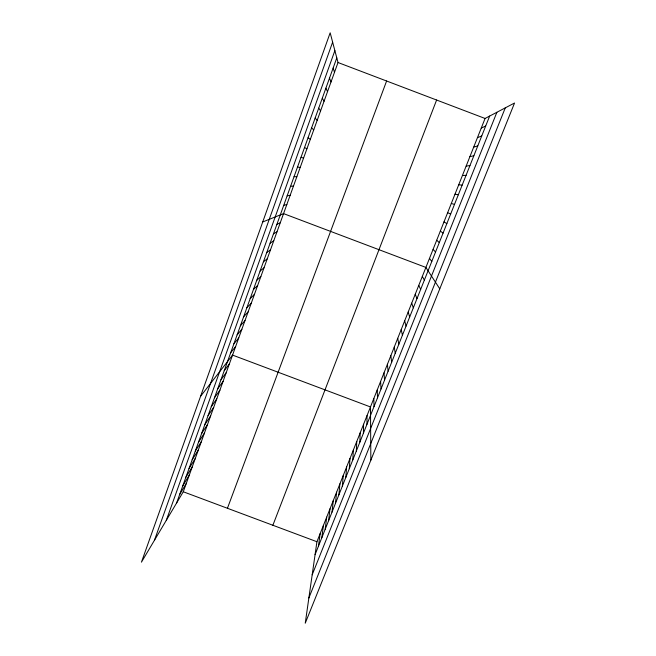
<?xml version="1.0" encoding="UTF-8"?>
<svg xmlns="http://www.w3.org/2000/svg" width="656" height="656" viewBox="0 0 656 656"><rect width="100%" height="100%" fill="white"/><g stroke="black" fill="none" stroke-linecap="round" stroke-linejoin="round"><path stroke-width="0.98" d="M366.958 424.325L367.024 415.625M363.391 433.272L363.588 424.276M359.849 442.185L360.169 432.886M356.315 451.049L356.766 441.463M352.805 459.889L353.371 450M349.304 468.679L349.992 458.511M345.81 477.445L346.622 466.982M342.342 486.17L343.268 475.42M338.881 494.854L339.931 483.825M335.437 503.505L336.61 492.197M332.01 512.123L333.297 500.536M328.599 520.7L329.993 508.843M325.196 529.244L326.713 517.117M321.809 537.756L323.433 525.358M318.431 546.227L320.177 533.558M316.93 541.733L305.245 623.2L514.55 103.008L485.071 118.465L316.93 541.733L183.278 491.77L141.45 562.151L330.165 32.8L338.02 62.525L183.278 491.77M154.406 540.355L332.633 42.156M166.296 520.347L334.872 50.627M176.636 502.939L336.79 57.9M227.435 508.277L386.605 81.008M272.88 525.267L436.609 100.032M315.077 554.664L489.655 116.063M312.182 574.82L496.879 112.274M308.861 597.977L505.276 107.871M179.719 494.378L186.263 483.48M182.811 485.776L189.264 475.157M185.919 477.15L192.274 466.801M189.043 468.474L195.299 458.421M192.175 459.774L198.333 450M195.316 451.033L201.384 441.545M198.473 442.259L204.442 433.05M201.646 433.444L207.517 424.53M204.836 424.596L210.601 415.97M208.034 415.707L213.7 407.384M211.24 406.777L216.808 398.758M214.471 397.815L219.932 390.09M217.71 388.819L223.065 381.398M220.957 379.783L226.213 372.665M224.229 370.706L229.37 363.9M200.58 396.281L232.544 355.093L370.476 406.95L370.845 460.168M230.699 352.707L235.635 346.516M233.913 343.785L238.743 337.897M237.136 334.831L241.859 329.255M240.375 325.835L244.991 320.571M243.622 316.799L248.132 311.854M246.886 307.73L251.289 303.105M250.166 298.628L254.454 294.314M253.454 289.476L257.636 285.491M256.758 280.292L260.834 276.635M260.079 271.076L264.04 267.738M263.409 261.81L267.254 258.808M266.762 252.511L270.493 249.838M270.116 243.171L273.732 240.842M273.495 233.79L276.996 231.798M276.881 224.377L280.268 222.72M481.258 128.068L485.686 126.05M262.728 221.958L283.548 213.61L425.9 267.427L439.774 288.853M477.453 137.637L481.725 135.997M473.673 147.157L477.781 145.894M283.704 205.418L286.852 204.459M469.901 156.645L473.862 155.751M287.139 195.873L290.165 195.267M466.154 166.091L469.95 165.566M290.592 186.296L293.486 186.042M462.414 175.496L466.063 175.341M294.052 176.669L296.832 176.776M458.692 184.861L462.185 185.074M454.993 194.184L458.331 194.758M297.529 167.009L300.186 167.469M451.303 203.475L454.493 204.41M301.022 157.301L303.556 158.129M338.02 62.525L485.071 118.465M447.63 212.724L450.672 214.012M304.532 147.559L306.934 148.748M443.964 221.933L446.859 223.573M308.049 137.768L310.329 139.326M440.324 231.109L443.071 233.101M311.592 127.936L313.74 129.863M436.691 240.244L439.299 242.581M433.083 249.346L435.543 252.027M315.142 118.064L317.168 120.368M429.483 258.407L431.796 261.424M318.709 108.142L320.604 110.831M322.301 98.179L324.056 101.245M422.325 276.414L424.358 280.112M325.901 88.175L327.524 91.627M418.774 285.368L420.668 289.394M415.232 294.282L416.986 298.636M329.517 78.13L331.009 81.967M411.706 303.154L413.321 307.836M333.15 68.035L334.503 72.267M408.188 312.002L409.672 317.004M404.695 320.809L406.039 326.13M401.21 329.574L402.423 335.224M397.741 338.307L398.823 344.277M394.281 347.008L395.232 353.289M390.837 355.675L391.657 362.26M387.409 364.31L388.106 371.198M383.998 372.903L384.555 380.103M380.595 381.464L381.029 388.967M377.208 389.992L377.52 397.798M373.83 398.487L374.018 406.589"/></g></svg>
